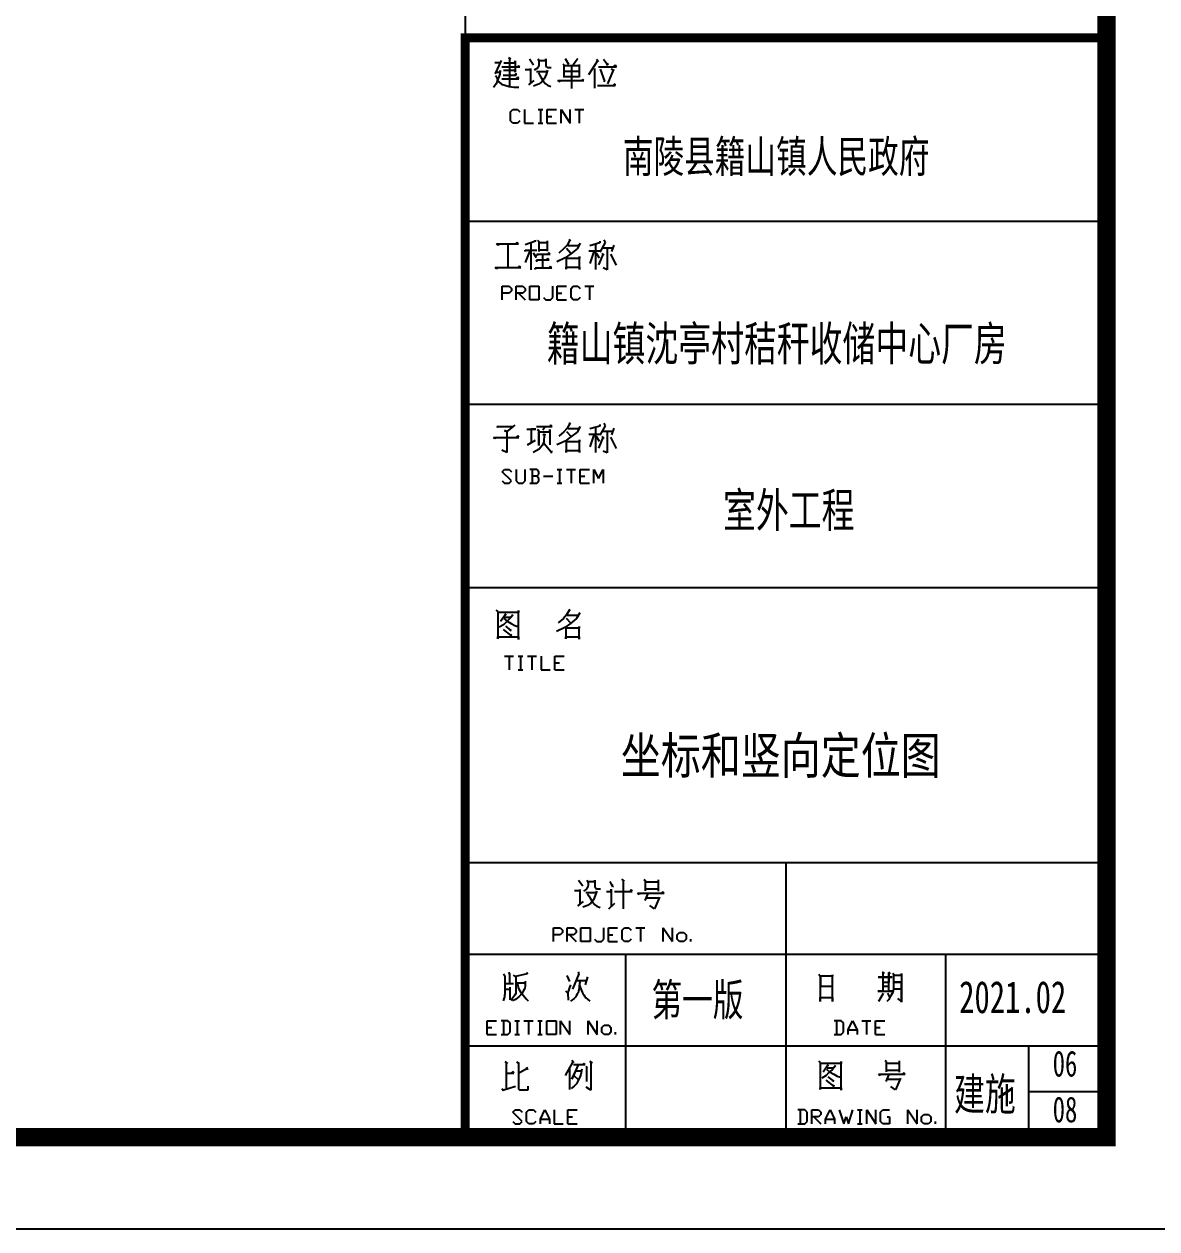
# Model space of a CAD drawing. Extents: x 39624947 to 39626627, y 3418539 to 3418836.
# Drawn here: x 39626142.8 to 39626204.6, y 3418539.2 to 3418605 of the extents above; entities that cross this region are included whole.
import ezdxf
from ezdxf.enums import TextEntityAlignment as Align

# ---------------------------------------------------------------- set-up
doc = ezdxf.new("R2010")
doc.units = 0
doc.layers.get('0').update_dxf_attribs({"linetype": 'CONTINUOUS'})
doc.layers.add('PUB_TITLE', color=4, linetype='CONTINUOUS')
doc.styles.add('-黑体', font='simhei.ttf', dxfattribs={"width": 0.7})
doc.styles.add('宋体', font='')
doc.styles.get('宋体').set_extended_font_data('SimSun')

# ---------------------------------------------------------------- blocks, each defined once
blk = doc.blocks.new('WQEQWEDASDSA')
at = {"layer": 'PUB_TITLE'}
for p, q in [((3600.2, -28700, 3.4), (3600.2, 0, 3.4)), ((3600.2, -28700), (3600.2, 0)), ((100.2, -28700), (100.2, -22700)), ((100.2, -22700), (3600.2, -22700)), ((3600.2, -22700), (3600.2, -28700)), ((336.8, -22806.6), (349, -22815.4)), ((342, -22811.9), (342, -22964.1)), ((349, -22815.4), (342, -22811.9)), ((646.5, -22813.6), (664, -22843.4)), ((709.5, -22811.9), (713, -22817.1)), ((261.5, -22834.6), (287.8, -22834.6)), ((296.5, -22824.1), (263.3, -22894.1)), ((291.3, -22878.4), (289.5, -22897.6)), ((291.3, -22887.1), (291.3, -22878.4)), ((300, -22859.1), (398, -22859.1)), ((373.5, -22878.4), (308.8, -22878.4)), ((310.5, -22836.4), (373.5, -22836.4)), ((373.5, -22825.9), (373.5, -22887.1)), ((373.5, -22836.4), (373.5, -22825.9)), ((373.5, -22887.1), (373.5, -22878.4)), ((391, -22852.1), (385.8, -22859.1)), ((398, -22859.1), (391, -22852.1)), ((427.8, -22873.1), (457.5, -22873.1)), ((450.5, -22815.4), (473.3, -22846.9)), ((457.5, -22867.9), (457.5, -22946.6)), ((457.5, -22873.1), (457.5, -22867.9)), ((494.3, -22866.1), (476.8, -22876.6)), ((501.3, -22853.9), (494.3, -22866.1)), ((496, -22815.4), (501.3, -22824.1)), ((501.3, -22824.1), (503, -22839.9)), ((503, -22839.9), (501.3, -22853.9)), ((503, -22824.1), (539.8, -22824.1)), ((539.8, -22815.4), (539.8, -22852.1)), ((539.8, -22824.1), (539.8, -22815.4)), ((539.8, -22852.1), (543.3, -22859.1)), ((550.3, -22876.6), (541.5, -22899.4)), ((543.3, -22859.1), (550.3, -22862.6)), ((546.8, -22883.6), (550.3, -22876.6)), ((550.3, -22862.6), (569.5, -22862.6)), ((632.5, -22841.6), (637.8, -22846.9)), ((637.8, -22846.9), (637.8, -22916.9)), ((641.3, -22850.4), (721.8, -22850.4)), ((679.8, -22852.1), (679.8, -22976.4)), ((713, -22817.1), (690.3, -22846.9)), ((721.8, -22845.1), (721.8, -22915.1)), ((821.5, -22825.9), (772.5, -22901.1)), ((805.8, -22867.9), (805.8, -22974.6)), ((816.3, -22817.1), (828.5, -22829.4)), ((828.5, -22829.4), (821.5, -22825.9)), ((828.5, -22859.1), (926.5, -22859.1)), ((837.3, -22871.4), (860, -22936.1)), ((854.8, -22817.1), (877.5, -22845.1)), ((881, -22839.9), (870.5, -22850.4)), ((877.5, -22845.1), (881, -22839.9)), ((907.3, -22876.6), (877.5, -22950.1)), ((896.8, -22869.6), (912.5, -22878.4)), ((912.5, -22878.4), (907.3, -22876.6)), ((917.8, -22848.6), (909, -22855.6)), ((926.5, -22859.1), (917.8, -22848.6)), ((263.3, -22894.1), (270.3, -22887.1)), ((265, -22904.6), (272, -22915.1)), ((275.5, -22936.1), (268.5, -22950.1)), ((270.3, -22887.1), (291.3, -22887.1)), ((272, -22915.1), (275.5, -22927.4)), ((280.8, -22922.1), (275.5, -22936.1)), ((275.5, -22927.4), (284.3, -22939.6)), ((286, -22909.9), (280.8, -22922.1)), ((284.3, -22939.6), (298.3, -22951.9)), ((289.5, -22897.6), (286, -22909.9)), ((300, -22923.9), (392.8, -22923.9)), ((307, -22902.9), (378.8, -22902.9)), ((377, -22895.9), (371.8, -22901.1)), ((380.5, -22901.1), (377, -22894.1)), ((378.8, -22894.1), (377, -22895.9)), ((387.5, -22915.1), (377, -22923.9)), ((378.8, -22902.9), (378.8, -22894.1)), ((392.8, -22923.9), (387.5, -22915.1)), ((447, -22957.1), (476.8, -22932.6)), ((457.5, -22946.6), (447, -22957.1)), ((489, -22883.6), (546.8, -22883.6)), ((499.5, -22890.6), (506.5, -22901.1)), ((517, -22941.4), (499.5, -22953.6)), ((506.5, -22901.1), (513.5, -22915.1)), ((513.5, -22915.1), (525.8, -22934.4)), ((531, -22923.9), (517, -22941.4)), ((525.8, -22934.4), (536.3, -22948.4)), ((541.5, -22899.4), (531, -22923.9)), ((606.3, -22932.6), (748, -22932.6)), ((611.5, -22939.6), (606.3, -22932.6)), ((618.5, -22934.4), (611.5, -22939.6)), ((637.8, -22911.6), (721.8, -22911.6)), ((639.5, -22881.9), (721.8, -22881.9)), ((742.8, -22927.4), (735.8, -22932.6)), ((748, -22932.6), (742.8, -22927.4)), ((860, -22930.9), (856.5, -22939.6)), ((860, -22936.1), (860, -22930.9)), ((268.5, -22950.1), (254.5, -22971.1)), ((298.3, -22951.9), (315.8, -22958.9)), ((315.8, -22958.9), (340.3, -22965.9)), ((340.3, -22965.9), (366.5, -22969.4)), ((366.5, -22969.4), (392.8, -22969.4)), ((499.5, -22953.6), (473.3, -22964.1)), ((536.3, -22948.4), (550.3, -22958.9)), ((550.3, -22958.9), (567.8, -22965.9)), ((821.5, -22960.6), (919.5, -22960.6)), ((917.8, -22953.6), (909, -22958.9)), ((919.5, -22960.6), (917.8, -22953.6)), ((348.1, -23103.4), (360.6, -23090.9)), ((348.1, -23153.4), (348.1, -23103.4)), ((360.6, -23090.9), (385.6, -23090.9)), ((385.6, -23090.9), (398.1, -23103.4)), ((423.1, -23090.9), (423.1, -23165.9)), ((498.1, -23090.9), (523.1, -23090.9)), ((510.6, -23090.9), (510.6, -23165.9)), ((548.1, -23090.9), (598.1, -23090.9)), ((548.1, -23165.9), (548.1, -23090.9)), ((548.1, -23128.4), (573.1, -23128.4)), ((623.1, -23090.9), (673.1, -23165.9)), ((623.1, -23165.9), (623.1, -23090.9)), ((673.1, -23165.9), (673.1, -23090.9)), ((698.1, -23090.9), (748.1, -23090.9)), ((723.1, -23090.9), (723.1, -23165.9)), ((360.6, -23165.9), (348.1, -23153.4)), ((385.6, -23165.9), (360.6, -23165.9)), ((398.1, -23153.4), (385.6, -23165.9)), ((423.1, -23165.9), (473.1, -23165.9)), ((498.1, -23165.9), (523.1, -23165.9)), ((548.1, -23165.9), (598.1, -23165.9)), ((100.2, -23700), (3600.2, -23700)), ((668.5, -23799.2), (675.5, -23808)), ((271.3, -23823.7), (390.3, -23823.7)), ((280, -23832.5), (271.3, -23823.7)), ((287, -23823.7), (280, -23832.5)), ((332.5, -23823.7), (332.5, -23953.2)), ((332.5, -23825.5), (332.5, -23953.2)), ((383.3, -23816.7), (376.3, -23825.5)), ((390.3, -23823.7), (383.3, -23816.7)), ((484.8, -23809.7), (427, -23829)), ((427, -23858.7), (491.8, -23858.7)), ((428.8, -23867.5), (427, -23858.7)), ((453.3, -23862.2), (427, -23925.2)), ((458.5, -23818.5), (458.5, -23965.5)), ((481.3, -23802.7), (484.8, -23809.7)), ((495.3, -23804.5), (502.3, -23811.5)), ((502.3, -23811.5), (502.3, -23865.7)), ((502.3, -23816.7), (549.5, -23816.7)), ((504, -23857), (549.5, -23857)), ((547.8, -23808), (547.8, -23864)), ((638.8, -23850), (610.8, -23874.5)), ((656.3, -23830.7), (638.8, -23850)), ((652.8, -23848.2), (677.3, -23874.5)), ((672, -23804.5), (656.3, -23830.7)), ((659.8, -23832.5), (719.3, -23832.5)), ((675.5, -23808), (672, -23804.5)), ((710.5, -23851.7), (677.3, -23878)), ((728, -23820.2), (710.5, -23851.7)), ((719.3, -23832.5), (728, -23820.2)), ((775.3, -23862.2), (834.8, -23862.2)), ((834.8, -23818.5), (780.5, -23834.2)), ((801.5, -23865.7), (780.5, -23932.2)), ((812, -23825.5), (812, -23963.7)), ((834.8, -23809.7), (834.8, -23818.5)), ((864.5, -23816.7), (834.8, -23869.2)), ((845.3, -23846.5), (906.5, -23846.5)), ((857.5, -23802.7), (864.5, -23816.7)), ((875, -23846.5), (875, -23965.5)), ((911.8, -23830.7), (897.8, -23865.7)), ((470.8, -23872.7), (488.3, -23899)), ((490, -23911.2), (558.3, -23911.2)), ((493.5, -23921.7), (490, -23911.2)), ((491.8, -23879.7), (563.5, -23879.7)), ((495.3, -23890.2), (491.8, -23879.7)), ((521.5, -23881.5), (521.5, -23955)), ((551.3, -23904.2), (544.3, -23913)), ((556.5, -23872.7), (547.8, -23881.5)), ((558.3, -23911.2), (551.3, -23904.2)), ((563.5, -23879.7), (556.5, -23872.7)), ((645.8, -23900.7), (600.3, -23921.7)), ((677.3, -23878), (645.8, -23900.7)), ((647.5, -23895.5), (651, -23899)), ((651, -23899), (651, -23962)), ((724.5, -23904.2), (654.5, -23904.2)), ((724.5, -23893.7), (724.5, -23904.2)), ((724.5, -23963.7), (724.5, -23893.7)), ((815.5, -23874.5), (831.3, -23900.7)), ((852.3, -23878), (827.8, -23939.2)), ((847, -23874.5), (857.5, -23886.7)), ((892.5, -23879.7), (924, -23941)), ((264.3, -23953.2), (404.3, -23953.2)), ((269.5, -23960.2), (264.3, -23953.2)), ((278.3, -23955), (269.5, -23960.2)), ((397.3, -23946.2), (390.3, -23953.2)), ((404.3, -23953.2), (397.3, -23946.2)), ((483, -23955), (572.3, -23955)), ((486.5, -23963.7), (483, -23955)), ((565.3, -23948), (558.3, -23956.7)), ((572.3, -23955), (565.3, -23948)), ((651, -23951.5), (724.5, -23951.5)), ((651, -23962), (651, -23951.5)), ((724.5, -23951.5), (724.5, -23963.7)), ((875, -23965.5), (852.3, -23955)), ((302.8, -24055.3), (340.3, -24055.3)), ((302.8, -24130.3), (302.8, -24055.3)), ((340.3, -24055.3), (352.8, -24067.8)), ((377.8, -24055.3), (415.3, -24055.3)), ((377.8, -24130.3), (377.8, -24055.3)), ((415.3, -24055.3), (427.8, -24067.8)), ((452.8, -24055.3), (502.8, -24055.3)), ((452.8, -24130.3), (452.8, -24055.3)), ((502.8, -24055.3), (502.8, -24130.3)), ((577.8, -24117.8), (577.8, -24055.3)), ((602.8, -24055.3), (652.8, -24055.3)), ((602.8, -24130.3), (602.8, -24055.3)), ((677.8, -24067.8), (690.3, -24055.3)), ((690.3, -24055.3), (715.3, -24055.3)), ((715.3, -24055.3), (727.8, -24067.8)), ((752.8, -24055.3), (802.8, -24055.3)), ((777.8, -24055.3), (777.8, -24130.3)), ((340.3, -24092.8), (302.8, -24092.8)), ((352.8, -24080.3), (340.3, -24092.8)), ((352.8, -24067.8), (352.8, -24080.3)), ((415.3, -24092.8), (377.8, -24092.8)), ((390.3, -24092.8), (427.8, -24130.3)), ((427.8, -24080.3), (415.3, -24092.8)), ((427.8, -24067.8), (427.8, -24080.3)), ((527.8, -24117.8), (540.3, -24130.3)), ((565.3, -24130.3), (577.8, -24117.8)), ((602.8, -24092.8), (627.8, -24092.8)), ((677.8, -24117.8), (677.8, -24067.8)), ((690.3, -24130.3), (677.8, -24117.8)), ((727.8, -24117.8), (715.3, -24130.3)), ((502.8, -24130.3), (452.8, -24130.3)), ((540.3, -24130.3), (565.3, -24130.3)), ((602.8, -24130.3), (652.8, -24130.3)), ((715.3, -24130.3), (690.3, -24130.3)), ((100.2, -24700), (3600.2, -24700)), ((273, -24820.2), (364, -24820.2)), ((278.3, -24825.5), (273, -24820.2)), ((283.5, -24820.2), (278.3, -24825.5)), ((315, -24843), (327.3, -24848.2)), ((327.3, -24848.2), (315, -24843)), ((371, -24813.2), (327.3, -24848.2)), ((327.3, -24848.2), (327.3, -24962)), ((364, -24820.2), (371, -24813.2)), ((435.8, -24836), (486.5, -24836)), ((460.3, -24836), (460.3, -24909.5)), ((486.5, -24836), (460.3, -24836)), ((490, -24820.2), (574, -24820.2)), ((493.5, -24837.7), (502.3, -24843)), ((502.3, -24843), (502.3, -24925.2)), ((502.3, -24850), (561.8, -24850)), ((502.3, -24925.2), (502.3, -24850)), ((537.3, -24822), (523.3, -24841.2)), ((567, -24813.2), (561.8, -24820.2)), ((561.8, -24837.7), (561.8, -24921.7)), ((561.8, -24850), (561.8, -24837.7)), ((574, -24820.2), (567, -24813.2)), ((638.8, -24850), (610.8, -24874.5)), ((656.3, -24830.7), (638.8, -24850)), ((652.8, -24848.2), (677.3, -24874.5)), ((672, -24804.5), (656.3, -24830.7)), ((659.8, -24832.5), (719.3, -24832.5)), ((668.5, -24799.2), (675.5, -24808)), ((675.5, -24808), (672, -24804.5)), ((710.5, -24851.7), (677.3, -24878)), ((728, -24820.2), (710.5, -24851.7)), ((719.3, -24832.5), (728, -24820.2)), ((834.8, -24818.5), (780.5, -24834.2)), ((812, -24825.5), (812, -24963.7)), ((834.8, -24809.7), (834.8, -24818.5)), ((864.5, -24816.7), (834.8, -24869.2)), ((845.3, -24846.5), (906.5, -24846.5)), ((857.5, -24802.7), (864.5, -24816.7)), ((875, -24846.5), (875, -24965.5)), ((911.8, -24830.7), (897.8, -24865.7)), ((255.5, -24881.5), (393.8, -24881.5)), ((262.5, -24886.7), (255.5, -24881.5)), ((271.3, -24879.7), (262.5, -24886.7)), ((386.8, -24872.7), (379.8, -24879.7)), ((393.8, -24881.5), (386.8, -24872.7)), ((441, -24921.7), (484.8, -24895.5)), ((460.3, -24909.5), (441, -24921.7)), ((528.5, -24904.2), (519.8, -24925.2)), ((523.3, -24862.2), (539, -24867.5)), ((532, -24864), (528.5, -24904.2)), ((539, -24867.5), (532, -24864)), ((532, -24913), (568.8, -24958.5)), ((645.8, -24900.7), (600.3, -24921.7)), ((677.3, -24878), (645.8, -24900.7)), ((647.5, -24895.5), (651, -24899)), ((651, -24899), (651, -24962)), ((724.5, -24904.2), (654.5, -24904.2)), ((724.5, -24893.7), (724.5, -24904.2)), ((724.5, -24963.7), (724.5, -24893.7)), ((775.3, -24862.2), (834.8, -24862.2)), ((801.5, -24865.7), (780.5, -24932.2)), ((815.5, -24874.5), (831.3, -24900.7)), ((852.3, -24878), (827.8, -24939.2)), ((847, -24874.5), (857.5, -24886.7)), ((892.5, -24879.7), (924, -24941)), ((327.3, -24962), (299.3, -24949.7)), ((504, -24944.5), (470.8, -24962)), ((519.8, -24925.2), (504, -24944.5)), ((570.5, -24953.2), (568.8, -24967.2)), ((568.8, -24958.5), (570.5, -24953.2)), ((651, -24951.5), (724.5, -24951.5)), ((651, -24962), (651, -24951.5)), ((724.5, -24951.5), (724.5, -24963.7)), ((875, -24965.5), (852.3, -24955)), ((302.8, -25067.8), (315.3, -25055.3)), ((352.8, -25117.8), (302.8, -25067.8)), ((315.3, -25055.3), (340.3, -25055.3)), ((340.3, -25055.3), (352.8, -25067.8)), ((377.8, -25055.3), (377.8, -25117.8)), ((427.8, -25117.8), (427.8, -25055.3)), ((490.3, -25055.3), (452.8, -25055.3)), ((465.3, -25055.3), (465.3, -25130.3)), ((490.3, -25092.8), (465.3, -25092.8)), ((502.8, -25067.8), (490.3, -25055.3)), ((490.3, -25092.8), (502.8, -25080.3)), ((502.8, -25105.3), (490.3, -25092.8)), ((502.8, -25080.3), (502.8, -25067.8)), ((502.8, -25117.8), (502.8, -25105.3)), ((527.8, -25092.8), (577.8, -25092.8)), ((602.8, -25055.3), (627.8, -25055.3)), ((615.3, -25055.3), (615.3, -25130.3)), ((652.8, -25055.3), (702.8, -25055.3)), ((677.8, -25055.3), (677.8, -25130.3)), ((727.8, -25055.3), (777.8, -25055.3)), ((727.8, -25130.3), (727.8, -25055.3)), ((727.8, -25092.8), (752.8, -25092.8)), ((802.8, -25055.3), (827.8, -25105.3)), ((802.8, -25130.3), (802.8, -25055.3)), ((827.8, -25105.3), (852.8, -25055.3)), ((852.8, -25055.3), (852.8, -25130.3)), ((302.8, -25117.8), (315.3, -25130.3)), ((315.3, -25130.3), (340.3, -25130.3)), ((340.3, -25130.3), (352.8, -25117.8)), ((377.8, -25117.8), (390.3, -25130.3)), ((390.3, -25130.3), (415.3, -25130.3)), ((415.3, -25130.3), (427.8, -25117.8)), ((452.8, -25130.3), (490.3, -25130.3)), ((490.3, -25130.3), (502.8, -25117.8)), ((602.8, -25130.3), (627.8, -25130.3)), ((727.8, -25130.3), (777.8, -25130.3)), ((100.2, -25700), (3600.2, -25700)), ((267.1, -25824.2), (277.6, -25831.2)), ((277.6, -25831.2), (277.6, -25979.9)), ((391.4, -25836.4), (277.6, -25836.4)), ((391.4, -25825.9), (391.4, -25836.4)), ((391.4, -25983.4), (391.4, -25825.9)), ((669.6, -25822.4), (653.9, -25848.7)), ((666.1, -25817.2), (673.1, -25825.9)), ((673.1, -25825.9), (669.6, -25822.4)), ((725.6, -25838.2), (708.1, -25869.7)), ((716.9, -25850.4), (725.6, -25838.2)), ((309.1, -25902.9), (286.4, -25916.9)), ((319.6, -25846.9), (293.4, -25885.4)), ((324.9, -25887.2), (309.1, -25902.9)), ((310.9, -25867.9), (328.4, -25883.7)), ((314.4, -25843.4), (323.1, -25850.4)), ((314.4, -25860.9), (349.4, -25860.9)), ((323.1, -25850.4), (319.6, -25846.9)), ((344.1, -25869.7), (324.9, -25887.2)), ((328.4, -25883.7), (351.1, -25895.9)), ((359.9, -25848.7), (344.1, -25869.7)), ((349.4, -25860.9), (359.9, -25848.7)), ((351.1, -25895.9), (370.4, -25906.4)), ((636.4, -25867.9), (608.4, -25892.4)), ((653.9, -25848.7), (636.4, -25867.9)), ((674.9, -25895.9), (643.4, -25918.7)), ((650.4, -25866.2), (674.9, -25892.4)), ((657.4, -25850.4), (716.9, -25850.4)), ((708.1, -25869.7), (674.9, -25895.9)), ((277.6, -25969.4), (391.4, -25969.4)), ((277.6, -25979.9), (277.6, -25969.4)), ((307.4, -25929.2), (349.4, -25960.7)), ((319.6, -25909.9), (347.6, -25932.7)), ((349.4, -25929.2), (344.1, -25937.9)), ((352.9, -25955.4), (345.9, -25964.2)), ((347.6, -25932.7), (349.4, -25929.2)), ((349.4, -25960.7), (352.9, -25955.4)), ((370.4, -25906.4), (387.9, -25911.7)), ((391.4, -25969.4), (391.4, -25983.4)), ((643.4, -25918.7), (597.9, -25939.7)), ((645.1, -25913.4), (648.6, -25916.9)), ((648.6, -25916.9), (648.6, -25979.9)), ((648.6, -25969.4), (722.1, -25969.4)), ((648.6, -25979.9), (648.6, -25969.4)), ((722.1, -25922.2), (652.1, -25922.2)), ((722.1, -25911.7), (722.1, -25922.2)), ((722.1, -25981.7), (722.1, -25911.7)), ((722.1, -25969.4), (722.1, -25981.7)), ((314.7, -26073.6), (364.7, -26073.6)), ((339.7, -26073.6), (339.7, -26148.6)), ((389.7, -26073.6), (414.7, -26073.6)), ((402.2, -26073.6), (402.2, -26148.6)), ((439.7, -26073.6), (489.7, -26073.6)), ((464.7, -26073.6), (464.7, -26148.6)), ((514.7, -26073.6), (514.7, -26148.6)), ((589.7, -26073.6), (639.7, -26073.6)), ((589.7, -26148.6), (589.7, -26073.6)), ((389.7, -26148.6), (414.7, -26148.6)), ((514.7, -26148.6), (564.7, -26148.6)), ((589.7, -26111.1), (614.7, -26111.1)), ((589.7, -26148.6), (639.7, -26148.6)), ((100.2, -27200), (3600.2, -27200)), ((1849.5, -27200), (1849.5, -28700)), ((719.3, -27295.9), (742.1, -27327.4)), ((726.3, -27348.4), (726.3, -27427.2)), ((726.3, -27353.7), (726.3, -27348.4)), ((763.1, -27346.7), (745.6, -27357.2)), ((770.1, -27334.4), (763.1, -27346.7)), ((764.8, -27295.9), (770.1, -27304.7)), ((770.1, -27304.7), (771.8, -27320.4)), ((771.8, -27320.4), (770.1, -27334.4)), ((771.8, -27304.7), (808.6, -27304.7)), ((808.6, -27295.9), (808.6, -27332.7)), ((808.6, -27304.7), (808.6, -27295.9)), ((808.6, -27332.7), (812.1, -27339.7)), ((812.1, -27339.7), (819.1, -27343.2)), ((819.1, -27343.2), (838.3, -27343.2)), ((889.1, -27304.7), (904.8, -27332.7)), ((896.1, -27346.7), (896.1, -27442.9)), ((896.1, -27358.9), (896.1, -27346.7)), ((908.3, -27327.4), (897.8, -27322.2)), ((904.8, -27332.7), (908.3, -27327.4)), ((953.8, -27290.7), (967.8, -27302.9)), ((962.6, -27295.9), (962.6, -27453.4)), ((967.8, -27302.9), (962.6, -27295.9)), ((1006.3, -27350.2), (1001.1, -27358.9)), ((1011.6, -27358.9), (1006.3, -27350.2)), ((1074.6, -27292.4), (1081.6, -27297.7)), ((1079.8, -27306.4), (1151.6, -27306.4)), ((1079.8, -27344.9), (1151.6, -27344.9)), ((1081.6, -27297.7), (1081.6, -27355.4)), ((1153.3, -27294.2), (1153.3, -27357.2)), ((696.6, -27353.7), (726.3, -27353.7)), ((715.8, -27437.7), (745.6, -27413.2)), ((757.8, -27364.2), (815.6, -27364.2)), ((768.3, -27371.2), (775.3, -27381.7)), ((775.3, -27381.7), (782.3, -27395.7)), ((782.3, -27395.7), (794.6, -27414.9)), ((799.8, -27404.4), (785.8, -27421.9)), ((794.6, -27414.9), (805.1, -27428.9)), ((810.3, -27379.9), (799.8, -27404.4)), ((819.1, -27357.2), (810.3, -27379.9)), ((815.6, -27364.2), (819.1, -27357.2)), ((871.6, -27358.9), (896.1, -27358.9)), ((915.3, -27358.9), (1011.6, -27358.9)), ((1041.3, -27367.7), (1186.6, -27367.7)), ((1050.1, -27374.7), (1041.3, -27367.7)), ((1053.6, -27369.4), (1050.1, -27374.7)), ((1097.3, -27369.4), (1079.8, -27407.9)), ((1085.1, -27393.9), (1153.3, -27393.9)), ((1160.3, -27388.7), (1134.1, -27453.4)), ((1177.8, -27362.4), (1169.1, -27369.4)), ((1186.6, -27367.7), (1177.8, -27362.4)), ((726.3, -27427.2), (715.8, -27437.7)), ((768.3, -27434.2), (742.1, -27444.7)), ((785.8, -27421.9), (768.3, -27434.2)), ((805.1, -27428.9), (819.1, -27439.4)), ((819.1, -27439.4), (836.6, -27446.4)), ((883.8, -27453.4), (917.1, -27421.9)), ((1134.1, -27453.4), (1107.8, -27434.2)), ((581.5, -27556.9), (619, -27556.9)), ((581.5, -27631.9), (581.5, -27556.9)), ((619, -27594.4), (581.5, -27594.4)), ((619, -27556.9), (631.5, -27569.4)), ((631.5, -27581.9), (619, -27594.4)), ((631.5, -27569.4), (631.5, -27581.9)), ((656.5, -27556.9), (694, -27556.9)), ((656.5, -27631.9), (656.5, -27556.9)), ((694, -27594.4), (656.5, -27594.4)), ((669, -27594.4), (706.5, -27631.9)), ((694, -27556.9), (706.5, -27569.4)), ((706.5, -27581.9), (694, -27594.4)), ((706.5, -27569.4), (706.5, -27581.9)), ((731.5, -27556.9), (781.5, -27556.9)), ((731.5, -27631.9), (731.5, -27556.9)), ((781.5, -27556.9), (781.5, -27631.9)), ((856.5, -27619.4), (856.5, -27556.9)), ((881.5, -27556.9), (931.5, -27556.9)), ((881.5, -27631.9), (881.5, -27556.9)), ((881.5, -27594.4), (906.5, -27594.4)), ((956.5, -27569.4), (969, -27556.9)), ((956.5, -27619.4), (956.5, -27569.4)), ((969, -27556.9), (994, -27556.9)), ((994, -27556.9), (1006.5, -27569.4)), ((1031.5, -27556.9), (1081.5, -27556.9)), ((1056.5, -27556.9), (1056.5, -27631.9)), ((1181.5, -27556.9), (1231.5, -27631.9)), ((1181.5, -27631.9), (1181.5, -27556.9)), ((1231.5, -27631.9), (1231.5, -27556.9)), ((1256.5, -27594.4), (1269, -27581.9)), ((1256.5, -27619.4), (1256.5, -27594.4)), ((1269, -27581.9), (1294, -27581.9)), ((1294, -27581.9), (1306.5, -27594.4)), ((1306.5, -27594.4), (1306.5, -27619.4)), ((781.5, -27631.9), (731.5, -27631.9)), ((806.5, -27619.4), (819, -27631.9)), ((819, -27631.9), (844, -27631.9)), ((844, -27631.9), (856.5, -27619.4)), ((881.5, -27631.9), (931.5, -27631.9)), ((969, -27631.9), (956.5, -27619.4)), ((994, -27631.9), (969, -27631.9)), ((1006.5, -27619.4), (994, -27631.9)), ((1269, -27631.9), (1256.5, -27619.4)), ((1294, -27631.9), (1269, -27631.9)), ((1306.5, -27619.4), (1294, -27631.9)), ((1331.5, -27631.9), (1331.5, -27619.4)), ((100.2, -27700), (3600.2, -27700)), ((974.5, -27700), (974.5, -28700)), ((2720.6, -27700), (2720.6, -28700)), ((309.4, -27807.6), (316.4, -27818.1)), ((335.7, -27798.8), (342.7, -27807.6)), ((342.7, -27807.6), (342.7, -27860.1)), ((438.9, -27807.6), (374.2, -27823.3)), ((437.2, -27798.8), (438.9, -27807.6)), ((720.7, -27807.6), (685.7, -27891.6)), ((717.2, -27797.1), (720.7, -27807.6)), ((2030.7, -27809.3), (2037.7, -27819.8)), ((2375.4, -27797.1), (2385.9, -27805.8)), ((2378.9, -27800.6), (2378.9, -27902.1)), ((2385.9, -27805.8), (2378.9, -27800.6)), ((2410.4, -27797.1), (2419.2, -27805.8)), ((2412.2, -27800.6), (2412.2, -27826.8)), ((2412.2, -27902.1), (2412.2, -27800.6)), ((2434.9, -27804.1), (2438.4, -27812.8)), ((2482.2, -27805.8), (2482.2, -27963.3)), ((2482.2, -27814.6), (2482.2, -27805.8)), ((316.4, -27818.1), (316.4, -27917.8)), ((316.4, -27860.1), (363.7, -27860.1)), ((374.2, -27823.3), (363.7, -27814.6)), ((375.9, -27821.6), (375.9, -27916.1)), ((377.7, -27856.6), (428.4, -27856.6)), ((384.7, -27861.8), (388.2, -27870.6)), ((388.2, -27870.6), (389.9, -27882.8)), ((426.7, -27875.8), (424.9, -27886.3)), ((428.4, -27847.8), (426.7, -27861.8)), ((426.7, -27861.8), (426.7, -27875.8)), ((654.2, -27816.3), (669.9, -27849.6)), ((661.2, -27914.3), (676.9, -27868.8)), ((704.9, -27844.3), (762.7, -27844.3)), ((722.4, -27847.8), (725.9, -27854.8)), ((725.9, -27854.8), (722.4, -27875.8)), ((722.4, -27875.8), (722.4, -27888.1)), ((724.2, -27872.3), (727.7, -27881.1)), ((767.9, -27825.1), (755.7, -27868.8)), ((2037.7, -27819.8), (2037.7, -27959.8)), ((2039.4, -27821.6), (2039.4, -27875.8)), ((2104.2, -27821.6), (2039.4, -27821.6)), ((2039.4, -27875.8), (2105.9, -27875.8)), ((2104.2, -27812.8), (2104.2, -27821.6)), ((2104.2, -27958.1), (2104.2, -27812.8)), ((2354.4, -27826.8), (2429.7, -27826.8)), ((2412.2, -27826.8), (2354.4, -27826.8)), ((2375.4, -27875.8), (2412.2, -27875.8)), ((2412.2, -27854.8), (2377.2, -27854.8)), ((2412.2, -27826.8), (2412.2, -27854.8)), ((2429.7, -27826.8), (2412.2, -27826.8)), ((2438.4, -27812.8), (2438.4, -27891.6)), ((2438.4, -27814.6), (2482.2, -27814.6)), ((2441.9, -27853.1), (2480.4, -27853.1)), ((2482.2, -27853.1), (2441.9, -27853.1)), ((2480.4, -27853.1), (2480.4, -27891.6)), ((2482.2, -27963.3), (2482.2, -27853.1)), ((314.7, -27933.6), (311.2, -27944.1)), ((316.4, -27917.8), (314.7, -27926.6)), ((314.7, -27926.6), (314.7, -27933.6)), ((318.2, -27891.6), (344.4, -27891.6)), ((344.4, -27881.1), (344.4, -27949.3)), ((370.7, -27924.8), (349.7, -27952.8)), ((375.9, -27916.1), (370.7, -27924.8)), ((386.4, -27938.8), (374.2, -27947.6)), ((395.2, -27931.8), (386.4, -27938.8)), ((389.9, -27882.8), (393.4, -27891.6)), ((393.4, -27891.6), (402.2, -27905.6)), ((403.9, -27923.1), (395.2, -27931.8)), ((402.2, -27905.6), (409.2, -27916.1)), ((410.9, -27912.6), (403.9, -27923.1)), ((409.2, -27916.1), (417.9, -27926.6)), ((416.2, -27902.1), (410.9, -27912.6)), ((421.4, -27893.3), (416.2, -27902.1)), ((417.9, -27926.6), (424.9, -27935.3)), ((424.9, -27886.3), (421.4, -27893.3)), ((424.9, -27935.3), (433.7, -27944.1)), ((647.2, -27900.3), (661.2, -27914.3)), ((661.2, -27914.3), (662.9, -27951.1)), ((694.4, -27942.3), (675.2, -27956.3)), ((701.4, -27935.3), (694.4, -27942.3)), ((706.7, -27928.3), (701.4, -27935.3)), ((711.9, -27919.6), (706.7, -27928.3)), ((717.2, -27910.8), (711.9, -27919.6)), ((718.9, -27900.3), (717.2, -27910.8)), ((722.4, -27888.1), (718.9, -27900.3)), ((727.7, -27881.1), (731.2, -27889.8)), ((731.2, -27889.8), (734.7, -27898.6)), ((734.7, -27898.6), (738.2, -27907.3)), ((738.2, -27907.3), (741.7, -27916.1)), ((741.7, -27916.1), (746.9, -27923.1)), ((746.9, -27923.1), (753.9, -27931.8)), ((753.9, -27931.8), (759.2, -27938.8)), ((759.2, -27938.8), (767.9, -27945.8)), ((2037.7, -27937.1), (2104.2, -27937.1)), ((2037.7, -27959.8), (2037.7, -27937.1)), ((2104.2, -27937.1), (2104.2, -27958.1)), ((2352.7, -27902.1), (2433.2, -27902.1)), ((2378.9, -27902.1), (2352.7, -27902.1)), ((2380.7, -27916.1), (2356.2, -27958.1)), ((2405.2, -27914.3), (2415.7, -27935.3)), ((2433.2, -27902.1), (2412.2, -27902.1)), ((2420.9, -27930.1), (2412.2, -27947.6)), ((2433.2, -27909.1), (2420.9, -27930.1)), ((2438.4, -27891.6), (2433.2, -27909.1)), ((2480.4, -27891.6), (2441.9, -27891.6)), ((2459.4, -27942.3), (2482.2, -27959.8)), ((311.2, -27944.1), (307.7, -27954.6)), ((374.2, -27947.6), (358.4, -27954.6)), ((433.7, -27944.1), (444.2, -27954.6)), ((767.9, -27945.8), (780.2, -27956.3)), ((2412.2, -27947.6), (2401.7, -27959.8)), ((220.9, -28063.7), (270.9, -28063.7)), ((220.9, -28138.7), (220.9, -28063.7)), ((333.4, -28063.7), (295.9, -28063.7)), ((308.4, -28063.7), (308.4, -28138.7)), ((345.9, -28076.2), (333.4, -28063.7)), ((370.9, -28063.7), (395.9, -28063.7)), ((383.4, -28063.7), (383.4, -28138.7)), ((420.9, -28063.7), (470.9, -28063.7)), ((445.9, -28063.7), (445.9, -28138.7)), ((495.9, -28063.7), (520.9, -28063.7)), ((508.4, -28063.7), (508.4, -28138.7)), ((545.9, -28063.7), (595.9, -28063.7)), ((545.9, -28138.7), (545.9, -28063.7)), ((595.9, -28063.7), (595.9, -28138.7)), ((620.9, -28063.7), (670.9, -28138.7)), ((620.9, -28138.7), (620.9, -28063.7)), ((670.9, -28138.7), (670.9, -28063.7)), ((770.9, -28063.7), (820.9, -28138.7)), ((770.9, -28138.7), (770.9, -28063.7)), ((820.9, -28138.7), (820.9, -28063.7)), ((2152.1, -28063.7), (2114.6, -28063.7)), ((2127.1, -28063.7), (2127.1, -28138.7)), ((2164.6, -28076.2), (2152.1, -28063.7)), ((2189.6, -28113.7), (2214.6, -28063.7)), ((2214.6, -28063.7), (2239.6, -28113.7)), ((2264.6, -28063.7), (2314.6, -28063.7)), ((2289.6, -28063.7), (2289.6, -28138.7)), ((2339.6, -28063.7), (2389.6, -28063.7)), ((2339.6, -28138.7), (2339.6, -28063.7)), ((220.9, -28101.2), (245.9, -28101.2)), ((220.9, -28138.7), (270.9, -28138.7)), ((295.9, -28138.7), (333.4, -28138.7)), ((333.4, -28138.7), (345.9, -28126.2)), ((345.9, -28126.2), (345.9, -28076.2)), ((370.9, -28138.7), (395.9, -28138.7)), ((495.9, -28138.7), (520.9, -28138.7)), ((595.9, -28138.7), (545.9, -28138.7)), ((845.9, -28101.2), (858.4, -28088.7)), ((845.9, -28126.2), (845.9, -28101.2)), ((858.4, -28138.7), (845.9, -28126.2)), ((858.4, -28088.7), (883.4, -28088.7)), ((883.4, -28138.7), (858.4, -28138.7)), ((883.4, -28088.7), (895.9, -28101.2)), ((895.9, -28126.2), (883.4, -28138.7)), ((895.9, -28101.2), (895.9, -28126.2)), ((920.9, -28138.7), (920.9, -28126.2)), ((2114.6, -28138.7), (2152.1, -28138.7)), ((2152.1, -28138.7), (2164.6, -28126.2)), ((2164.6, -28126.2), (2164.6, -28076.2)), ((2189.6, -28138.7), (2189.6, -28113.7)), ((2189.6, -28113.7), (2239.6, -28113.7)), ((2239.6, -28113.7), (2239.6, -28138.7)), ((2339.6, -28101.2), (2364.6, -28101.2)), ((2339.6, -28138.7), (2389.6, -28138.7)), ((100.2, -28200), (3600.2, -28200)), ((3173.8, -28200), (3173.8, -28700)), ((316.9, -28285.9), (330.9, -28296.4)), ((323.9, -28292.9), (323.9, -28438.1)), ((379.9, -28287.6), (395.6, -28296.4)), ((390.4, -28292.9), (390.4, -28434.6)), ((437.6, -28324.4), (390.4, -28352.4)), ((434.1, -28317.4), (439.4, -28331.4)), ((687.9, -28287.6), (645.9, -28362.9)), ((668.6, -28324.4), (668.6, -28439.9)), ((682.6, -28278.9), (693.1, -28291.1)), ((715.9, -28305.1), (682.6, -28382.1)), ((682.6, -28382.1), (703.6, -28336.6)), ((693.1, -28291.1), (687.9, -28287.6)), ((691.4, -28303.4), (754.4, -28303.4)), ((703.6, -28336.6), (735.1, -28336.6)), ((736.9, -28327.9), (731.6, -28357.6)), ((747.4, -28296.4), (742.1, -28303.4)), ((754.4, -28303.4), (747.4, -28296.4)), ((757.9, -28312.1), (766.6, -28319.1)), ((761.4, -28317.4), (761.4, -28396.1)), ((766.6, -28319.1), (761.4, -28317.4)), ((778.9, -28284.1), (792.9, -28292.9)), ((785.9, -28289.4), (785.9, -28443.4)), ((792.9, -28292.9), (785.9, -28289.4)), ((2027.6, -28284.1), (2038.1, -28291.1)), ((2038.1, -28291.1), (2038.1, -28439.9)), ((2151.8, -28296.4), (2038.1, -28296.4)), ((2080.1, -28306.9), (2053.8, -28345.4)), ((2071.3, -28327.9), (2088.8, -28343.6)), ((2074.8, -28303.4), (2083.6, -28310.4)), ((2074.8, -28320.9), (2109.8, -28320.9)), ((2083.6, -28310.4), (2080.1, -28306.9)), ((2104.6, -28329.6), (2085.3, -28347.1)), ((2120.3, -28308.6), (2104.6, -28329.6)), ((2109.8, -28320.9), (2120.3, -28308.6)), ((2151.8, -28285.9), (2151.8, -28296.4)), ((2151.8, -28443.4), (2151.8, -28285.9)), ((2389.8, -28280.6), (2396.8, -28285.9)), ((2395.1, -28294.6), (2466.8, -28294.6)), ((2395.1, -28333.1), (2466.8, -28333.1)), ((2396.8, -28285.9), (2396.8, -28343.6)), ((2468.6, -28282.4), (2468.6, -28345.4)), ((323.9, -28350.6), (365.9, -28350.6)), ((362.4, -28340.1), (351.9, -28350.6)), ((365.9, -28350.6), (362.4, -28340.1)), ((691.4, -28361.1), (719.4, -28385.6)), ((717.6, -28390.9), (707.1, -28408.4)), ((724.6, -28375.1), (717.6, -28390.9)), ((731.6, -28357.6), (724.6, -28375.1)), ((2069.6, -28362.9), (2046.8, -28376.9)), ((2067.8, -28389.1), (2109.8, -28420.6)), ((2085.3, -28347.1), (2069.6, -28362.9)), ((2080.1, -28369.9), (2108.1, -28392.6)), ((2088.8, -28343.6), (2111.6, -28355.9)), ((2109.8, -28389.1), (2104.6, -28397.9)), ((2108.1, -28392.6), (2109.8, -28389.1)), ((2111.6, -28355.9), (2130.8, -28366.4)), ((2130.8, -28366.4), (2148.3, -28371.6)), ((2356.6, -28355.9), (2501.8, -28355.9)), ((2365.3, -28362.9), (2356.6, -28355.9)), ((2368.8, -28357.6), (2365.3, -28362.9)), ((2412.6, -28357.6), (2395.1, -28396.1)), ((2400.3, -28382.1), (2468.6, -28382.1)), ((2475.6, -28376.9), (2449.3, -28441.6)), ((2493.1, -28350.6), (2484.3, -28357.6)), ((2501.8, -28355.9), (2493.1, -28350.6)), ((299.4, -28432.9), (309.9, -28445.1)), ((306.4, -28443.4), (374.6, -28420.6)), ((390.4, -28434.6), (390.4, -28438.1)), ((390.4, -28438.1), (397.4, -28441.6)), ((397.4, -28441.6), (444.6, -28441.6)), ((444.6, -28441.6), (444.6, -28420.6)), ((694.9, -28420.6), (679.1, -28432.9)), ((707.1, -28408.4), (694.9, -28420.6)), ((785.9, -28443.4), (759.6, -28425.9)), ((2038.1, -28429.4), (2151.8, -28429.4)), ((2038.1, -28439.9), (2038.1, -28429.4)), ((2113.3, -28415.4), (2106.3, -28424.1)), ((2109.8, -28420.6), (2113.3, -28415.4)), ((2151.8, -28429.4), (2151.8, -28443.4)), ((2449.3, -28441.6), (2423.1, -28422.4)), ((3173.8, -28450), (3600.2, -28450)), ((360.7, -28563.4), (373.2, -28550.9)), ((410.7, -28613.4), (360.7, -28563.4)), ((373.2, -28550.9), (398.2, -28550.9)), ((398.2, -28550.9), (410.7, -28563.4)), ((435.7, -28563.4), (448.2, -28550.9)), ((435.7, -28613.4), (435.7, -28563.4)), ((448.2, -28550.9), (473.2, -28550.9)), ((473.2, -28550.9), (485.7, -28563.4)), ((510.7, -28600.9), (535.7, -28550.9)), ((510.7, -28600.9), (560.7, -28600.9)), ((510.7, -28625.9), (510.7, -28600.9)), ((535.7, -28550.9), (560.7, -28600.9)), ((560.7, -28600.9), (560.7, -28625.9)), ((585.7, -28550.9), (585.7, -28625.9)), ((660.7, -28550.9), (710.7, -28550.9)), ((660.7, -28625.9), (660.7, -28550.9)), ((660.7, -28588.4), (685.7, -28588.4)), ((1953.8, -28550.9), (1916.3, -28550.9)), ((1928.8, -28550.9), (1928.8, -28625.9)), ((1966.3, -28563.4), (1953.8, -28550.9)), ((1966.3, -28613.4), (1966.3, -28563.4)), ((1991.3, -28550.9), (2028.8, -28550.9)), ((1991.3, -28625.9), (1991.3, -28550.9)), ((2028.8, -28588.4), (1991.3, -28588.4)), ((2003.8, -28588.4), (2041.3, -28625.9)), ((2028.8, -28550.9), (2041.3, -28563.4)), ((2041.3, -28575.9), (2028.8, -28588.4)), ((2041.3, -28563.4), (2041.3, -28575.9)), ((2066.3, -28600.9), (2091.3, -28550.9)), ((2066.3, -28600.9), (2116.3, -28600.9)), ((2066.3, -28625.9), (2066.3, -28600.9)), ((2091.3, -28550.9), (2116.3, -28600.9)), ((2116.3, -28600.9), (2116.3, -28625.9)), ((2141.3, -28550.9), (2166.3, -28625.9)), ((2166.3, -28625.9), (2178.8, -28588.4)), ((2178.8, -28588.4), (2191.3, -28625.9)), ((2191.3, -28625.9), (2216.3, -28550.9)), ((2241.3, -28550.9), (2266.3, -28550.9)), ((2253.8, -28550.9), (2253.8, -28625.9)), ((2291.3, -28550.9), (2341.3, -28625.9)), ((2291.3, -28625.9), (2291.3, -28550.9)), ((2341.3, -28625.9), (2341.3, -28550.9)), ((2366.3, -28563.4), (2378.8, -28550.9)), ((2366.3, -28613.4), (2366.3, -28563.4)), ((2378.8, -28550.9), (2416.3, -28550.9)), ((2403.8, -28588.4), (2416.3, -28588.4)), ((2416.3, -28588.4), (2416.3, -28625.9)), ((2516.3, -28550.9), (2566.3, -28625.9)), ((2516.3, -28625.9), (2516.3, -28550.9)), ((2566.3, -28625.9), (2566.3, -28550.9)), ((2591.3, -28588.4), (2603.8, -28575.9)), ((2591.3, -28613.4), (2591.3, -28588.4)), ((2603.8, -28575.9), (2628.8, -28575.9)), ((2628.8, -28575.9), (2641.3, -28588.4)), ((2641.3, -28588.4), (2641.3, -28613.4)), ((360.7, -28613.4), (373.2, -28625.9)), ((373.2, -28625.9), (398.2, -28625.9)), ((398.2, -28625.9), (410.7, -28613.4)), ((448.2, -28625.9), (435.7, -28613.4)), ((473.2, -28625.9), (448.2, -28625.9)), ((485.7, -28613.4), (473.2, -28625.9)), ((585.7, -28625.9), (635.7, -28625.9)), ((660.7, -28625.9), (710.7, -28625.9)), ((1916.3, -28625.9), (1953.8, -28625.9)), ((1953.8, -28625.9), (1966.3, -28613.4)), ((2241.3, -28625.9), (2266.3, -28625.9)), ((2378.8, -28625.9), (2366.3, -28613.4)), ((2416.3, -28625.9), (2378.8, -28625.9)), ((2603.8, -28625.9), (2591.3, -28613.4)), ((2628.8, -28625.9), (2603.8, -28625.9)), ((2641.3, -28613.4), (2628.8, -28625.9)), ((2666.3, -28625.9), (2666.3, -28613.4)), ((3600.2, -28700), (100.2, -28700))]:
    blk.add_line(p, q, dxfattribs=at)
at = {"layer": 'PUB_TITLE', "const_width": 50}
blk.add_lwpolyline([(3600.2, -22700), (100.2, -22700), (100.2, -28700)], dxfattribs=at)
at = {"color": 3, "style": '-黑体', "width": 0.7}
for s, height, p in [('南陵县籍山镇人民政府', 175.25, (960.4, -23434.9, -6.9)), ('籍山镇沈亭村秸秆收储中心厂房', 187.764, (545.9, -24462.2, -6.9)), ('室外工程', 187.76, (1507.6, -25371.2, -6.9)), ('第一版', 175.25, (1116.9, -28036.8, -6.9)), ('2021.02', 175.25, (2796.1, -28022.1, -6.9)), ('建施', 176.23, (2768.2, -28552, -6.9)), ('08', 140.98, (3306.6, -28618.6, -5.5))]:
    blk.add_text(s, height=height, dxfattribs=at).set_placement(p)

msp = doc.modelspace()

# ---------------------------------------------------------------- linework, layer by layer
at = {"linetype": 'Continuous'}
msp.add_lwpolyline([(39625791.862, 3418831.229), (39626166.862, 3418831.229), (39626166.862, 3418544.229), (39625791.862, 3418544.229)], close=True, dxfattribs=at)
at = {"layer": 'PUB_TITLE'}
msp.add_lwpolyline([(39625786.862, 3418539.229), (39626206.862, 3418539.229), (39626206.862, 3418836.229), (39625786.862, 3418836.229)], close=True, dxfattribs=at)
at = {"layer": 'PUB_TITLE', "const_width": 1}
msp.add_lwpolyline([(39625791.862, 3418544.229), (39626201.862, 3418544.229), (39626201.862, 3418831.229), (39625791.862, 3418831.229)], close=True, dxfattribs=at)

# ---------------------------------------------------------------- block references
at = {"color": 0, "xscale": 0.01, "yscale": 0.01, "zscale": 0.01}
msp.add_blockref('WQEQWEDASDSA', (39626165.86, 3418831.229), dxfattribs=at)

# ---------------------------------------------------------------- texts
at = {"color": 3, "style": '-黑体', "width": 0.7}
msp.add_text('06', height=1.4098, dxfattribs=at).set_placement((39626198.925, 3418547.544, -0.055))
at = {"layer": 'PUB_TITLE', "color": 1, "style": '宋体', "width": 0.8}
msp.add_text('坐标和竖向定位图', height=2, dxfattribs=at).set_placement((39626184.086, 3418564.063), align=Align.CENTER)

doc.saveas('drawing.dxf')
